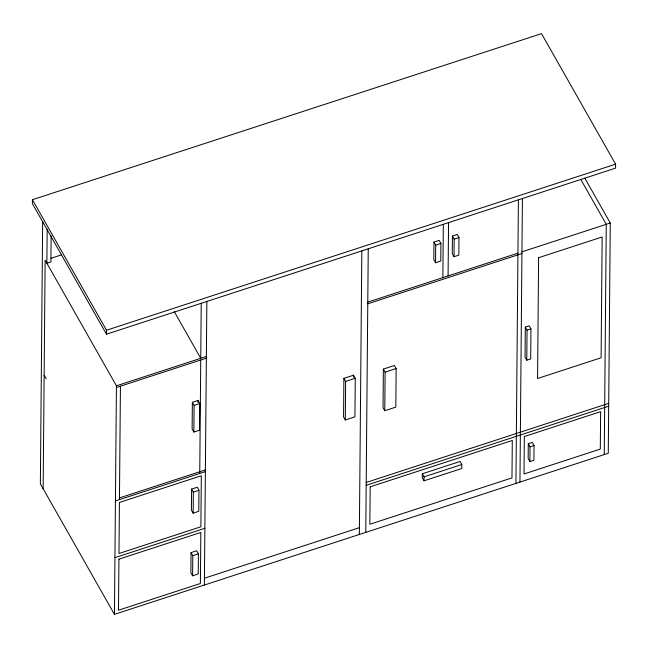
<?xml version="1.0" encoding="UTF-8"?>
<svg xmlns="http://www.w3.org/2000/svg" width="648" height="648" viewBox="0 0 648 648"><rect width="100%" height="100%" fill="white"/><g stroke="black" fill="none" stroke-linecap="round" stroke-linejoin="round"><path stroke-width="0.97" d="M32.432 199.706L32.4 203.674L106.483 334.198L615.568 168.14L615.6 164.163L541.517 33.639L32.432 199.706L106.515 330.229L106.483 334.198M42.655 221.462L40.362 483.837L114.445 614.361L608.27 453.276L610.278 223.017L584.852 178.216M43.149 488.738L45.141 260.18L116.438 385.803L114.445 614.361M47.174 229.238L46.883 263.25L50.892 261.938L51.119 235.929M119.451 499.624L120.439 386.192M191.047 552.614L190.877 572.735L192.61 575.797L198.231 573.966L198.41 553.846L196.668 550.776L191.047 552.614L192.788 555.676L192.61 575.797M191.606 489.094L191.419 510.073L193.161 513.143L198.782 511.304L198.96 490.325L197.227 487.255L191.606 489.094L193.339 492.156L193.161 513.143M192.359 402.319L192.124 428.976L193.865 432.038L199.487 430.207L199.722 403.55L197.98 400.488L192.359 402.319L194.1 405.389L193.865 432.038M197.964 402.465L197.98 400.488M199.746 473.429L200.734 360.005M201.228 303.288L200.75 358.304L174.328 311.745M204.379 585.023L206.85 301.458M343.902 378.335L343.562 416.907L345.303 419.969L354.934 416.826L355.274 378.262L353.533 375.192L343.902 378.335L345.635 381.405L345.303 419.969M353.516 377.177L353.533 375.192M359.348 534.47L361.827 250.906M365.772 532.373L368.25 248.808M383.373 369.093L383.033 407.657L384.774 410.727L395.815 407.122L396.155 368.558L394.413 365.488L383.373 369.093L385.115 372.155L384.774 410.727M422.334 473.777L422.302 477.746L424.035 480.808L461.781 468.496L461.813 464.527L460.072 461.465L422.334 473.777L424.075 476.839L424.035 480.808M433.966 242.077L433.812 259.662L435.553 262.724L440.77 261.023L440.924 243.437L439.182 240.376L433.966 242.077L435.707 245.138L435.553 262.724M442.859 277.627L443.329 224.321M448.084 275.926L448.546 222.62M452.434 236.05L452.28 253.635L454.021 256.697L458.841 255.126L458.987 237.549L457.253 234.479L452.434 236.05L454.175 239.12L454.021 256.697M515.93 483.392L518.408 199.827M519.947 482.088L522.418 198.523M525.301 327.086L525.042 357.137L526.775 360.207L530.688 358.927L530.955 328.868L529.214 325.806L525.301 327.086L527.043 330.148L526.775 360.207M528.29 443.734L528.16 458.484L529.894 461.546L533.912 460.234L534.041 445.492L532.3 442.43L528.29 443.734L530.024 446.804L529.894 461.546M604.26 454.58L606.269 224.329L580.843 179.528M51.071 258.252L61.584 254.818M106.515 330.229L615.6 164.163M435.707 245.138L440.924 243.437M454.175 239.12L458.987 237.549M367.789 302.122L517.938 253.141M521.956 251.829L610.278 223.017M116.438 385.803L206.372 356.465M367.772 303.823L521.94 253.53M116.421 387.504L206.356 358.166M194.1 405.389L199.722 403.55M345.635 381.405L355.274 378.262M385.115 372.155L396.155 368.558M527.043 330.148L530.955 328.868M119.467 497.923L205.384 469.897M115.433 500.928L205.367 471.598M193.339 492.156L198.96 490.325M114.939 557.645L204.873 528.306M366.209 482.468L608.707 403.364M366.185 485.303L608.683 406.199M424.075 476.839L461.813 464.527M192.788 555.676L198.41 553.846M530.024 446.804L534.041 445.492M204.436 578.219L359.413 527.666M44.137 375.314L46.243 378.74M118.932 559.167L118.487 610.214L200.386 583.5L200.831 532.454L118.932 559.167M119.426 502.459L118.981 553.497L200.88 526.784L201.326 475.737L119.426 502.459M370.178 486.826L369.846 524.256L511.977 477.9L512.301 440.47L370.178 486.826M524.345 436.541L524.021 473.971L600.299 449.088L600.631 411.658L524.345 436.541M538.618 257.71L537.565 378.505L601.101 357.777L602.154 236.982L538.618 257.71"/></g></svg>
